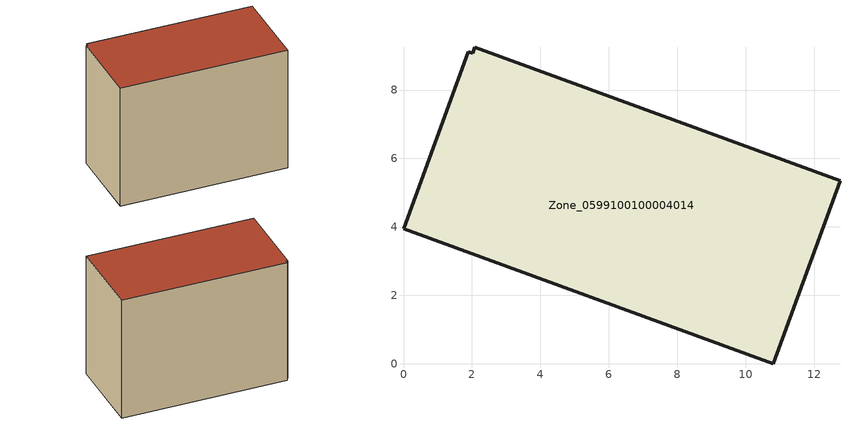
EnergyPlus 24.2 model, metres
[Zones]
Zone_0599100100004014
 floor ground (C_G): 2.02,9.07 2.08,9.25 12.76,5.35 10.8,0 0,3.95 1.89,9.11 z0
 wall outside (C_F): 10.8,0 12.76,5.35 2.08,9.25 2.02,9.07 1.89,9.11 0,3.95 10.8,0 z0:8.77
 roof outside (C_R): 2.08,9.25 2.02,9.07 1.89,9.11 0,3.95 10.8,0 12.76,5.35 z8.77
[BUILDING]
Pand.0599100100004014: North Axis=0; Terrain=City; Loads Convergence Tolerance Value=0.04; Temperature Convergence Tolerance Value=0.4; Solar Distribution=FullExterior; Maximum Number of Warmup Days=25; Minimum Number of Warmup Days=1
[Site:Location]
Rotterdam.The.Hague.AP_ZH_NLD Design_Conditions: Latitude=51.96; Longitude=4.45; Time Zone=1; Elevation=-4.5
[SITE:GROUNDTEMPERATURE:BUILDINGSURFACE]
18, 18, 18, 18, 18, 18, 18, 18, 18, 18, 18, 18
[MATERIAL] Thermal Absorptance=0.9; Solar Absorptance=0.7; Visible Absorptance=0.7
Name | Roughness | Thickness | Conductivity | Density | Specific Heat
G.TI.2006-2014 | MediumSmooth | 0.15 | 0.06 | 540 | 1210
F.TI.2006-2014 | Rough | 0.3 | 0.12 | 1920 | 840
R.TI.2006-2014 | MediumRough | 0.2 | 0.08 | 1500 | 1000
[CONSTRUCTION]
C_G: G.TI.2006-2014
C_F: F.TI.2006-2014
C_R: R.TI.2006-2014
[ZONE]
Zone_0599100100004014: Type=1; Multiplier=1; Ceiling Height=Autocalculate; Volume=Autocalculate; Floor Area=autocalculate; Part of Total Floor Area=Yes
[ZONEINFILTRATION:DESIGNFLOWRATE]
Infil_Zone_0599100100004014: Zone or ZoneList or Space or SpaceList=Zone_0599100100004014; Schedule=AlwaysOn; Design Flow Rate Calculation Method=Flow/Area; Flow Rate per Floor Area=0.0015; Constant Term Coefficient=1; Temperature Term Coefficient=0; Velocity Term Coefficient=0; Velocity Squared Term Coefficient=0
[HVACTEMPLATE:ZONE:IDEALLOADSAIRSYSTEM]
Zone_0599100100004014: Maximum Heating Supply Air Temperature=50; Minimum Cooling Supply Air Temperature=13; Maximum Heating Supply Air Humidity Ratio=0.0156; Minimum Cooling Supply Air Humidity Ratio=0.0077; Heating Limit=NoLimit; Cooling Limit=NoLimit; Dehumidification Control Type=ConstantSensibleHeatRatio; Cooling Sensible Heat Ratio=0.7; Dehumidification Setpoint=60; Humidification Control Type=None; Humidification Setpoint=30; Outdoor Air Method=None; Outdoor Air Flow Rate per Person=0.00944; Outdoor Air Flow Rate per Zone Floor Area=0; Outdoor Air Flow Rate per Zone=0; Demand Controlled Ventilation Type=None; Outdoor Air Economizer Type=NoEconomizer; Heat Recovery Type=None; Sensible Heat Recovery Effectiveness=0.7; Latent Heat Recovery Effectiveness=0.65
[ZONECONTROL:THERMOSTAT]
ThermostatControl_Zone_0599100100004014: Zone or ZoneList=Zone_0599100100004014; Control Type Schedule=DualSetpointControlType; Control 1=Thermostat_Zone_0599100100004014; Temperature Difference Between Cutout And Setpoint=0
[THERMOSTATSETPOINT:DUALSETPOINT]
Thermostat_Zone_0599100100004014: Heating Setpoint Temperature Schedule=HeatingSetpoint_Zone_0599100100004014; Cooling Setpoint Temperature Schedule=CoolingSetpoint_Zone_0599100100004014
[SCHEDULE:COMPACT]
HeatingSetpoint_Zone_0599100100004014: Through: 12/31, For: AllDays, Until: 24:00, 21
CoolingSetpoint_Zone_0599100100004014: Through: 12/31, For: AllDays, Until: 24:00, 24
DualSetpointControlType: Through: 12/31, For: AllDays, Until: 24:00, 4
AlwaysOn: Through: 12/31, For: AllDays, Until: 24:00, 1
